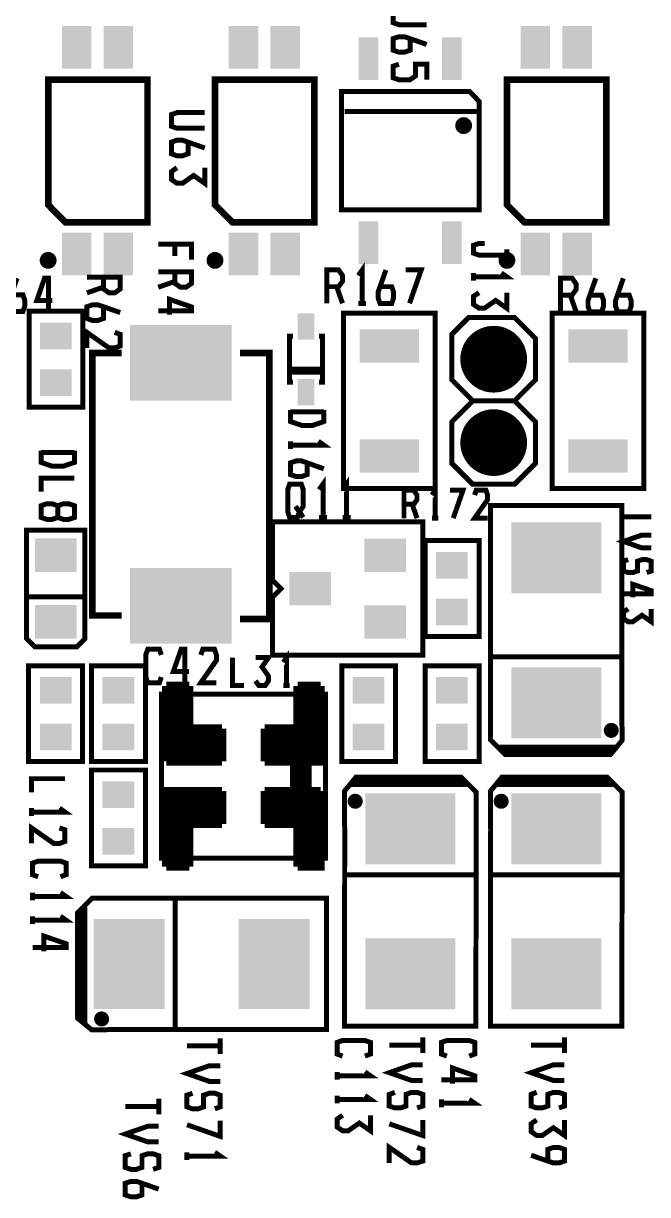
# Model space of a CAD drawing. Extents: x -8 to 204, y 99 to 321.
# Drawn here: x 98.55 to 117.56, y 246.85 to 282.52 of the extents above; entities that cross this region are included whole.
import ezdxf

# ---------------------------------------------------------------- set-up
doc = ezdxf.new("R2010")
doc.units = 0
doc.header["$MEASUREMENT"] = 0
doc.layers.get('0').update_dxf_attribs({"linetype": 'CONTINUOUS'})
doc.layers.add('22-301-0_SMT', color=8, linetype='CONTINUOUS')
doc.layers.add('22-301-0_SST', color=255, linetype='CONTINUOUS')

# ---------------------------------------------------------------- blocks, each defined once
blk = doc.blocks.new('ROUND_2')
at = {"const_width": 1.016}
blk.add_lwpolyline([(-0.508, 0, 1), (0.508, 0, 1)], format="xyb", close=True, dxfattribs=at)
blk = doc.blocks.new('RECTANGLE_4')
blk.add_solid([(0.63627, 0.51308), (0.63627, -0.51308), (-0.63627, 0.51308), (-0.63627, -0.51308)])
blk = doc.blocks.new('RECTANGLE_6')
blk.add_solid([(0.4826, 0.4064), (0.4826, -0.4064), (-0.4826, 0.4064), (-0.4826, -0.4064)])
blk = doc.blocks.new('RECTANGLE_10')
blk.add_solid([(0.9017, 0.508), (0.9017, -0.508), (-0.9017, 0.508), (-0.9017, -0.508)])
blk = doc.blocks.new('RECTANGLE_15')
blk.add_solid([(1.0795, 1.3716), (1.0795, -1.3716), (-1.0795, 1.3716), (-1.0795, -1.3716)])
blk = doc.blocks.new('RECTANGLE_18')
blk.add_solid([(0.25019, 0.40005), (0.25019, -0.40005), (-0.25019, 0.40005), (-0.25019, -0.40005)])
blk = doc.blocks.new('RECTANGLE_19')
blk.add_solid([(1.3716, 1.0795), (1.3716, -1.0795), (-1.3716, 1.0795), (-1.3716, -1.0795)])
blk = doc.blocks.new('RECTANGLE_25')
blk.add_solid([(1.5494, 1.14935), (1.5494, -1.14935), (-1.5494, 1.14935), (-1.5494, -1.14935)])
blk = doc.blocks.new('SQUARE_34')
blk.add_solid([(0.25019, 0.25019), (0.25019, -0.25019), (-0.25019, 0.25019), (-0.25019, -0.25019)])
blk = doc.blocks.new('RECTANGLE_39')
blk.add_solid([(0.635, 0.508), (0.635, -0.508), (-0.635, 0.508), (-0.635, -0.508)])
blk = doc.blocks.new('RECTANGLE_46')
blk.add_solid([(0.29972, 0.65024), (0.29972, -0.65024), (-0.29972, 0.65024), (-0.29972, -0.65024)])
blk = doc.blocks.new('RECTANGLE_47')
blk.add_solid([(0.44958, 0.65024), (0.44958, -0.65024), (-0.44958, 0.65024), (-0.44958, -0.65024)])

msp = doc.modelspace()

# ---------------------------------------------------------------- linework, layer by layer
at = {"layer": '22-301-0_SMT', "const_width": 0.254}
for points in [[(102.902, 262.341), (102.902, 260.04)], [(103.601, 262.341), (102.902, 262.341)], [(103.601, 262.199), (102.902, 262.199)], [(103.004, 262.341), (103.004, 260.04)], [(103.232, 262.341), (103.232, 260.04)], [(103.461, 262.341), (103.461, 260.04)], [(103.601, 262.341), (103.601, 261.041)], [(107.601, 262.341), (107.601, 260.04), (105.902, 260.04)], [(106.903, 262.341), (106.903, 261.041)], [(107.601, 262.341), (106.903, 262.341)], [(107.601, 262.199), (106.903, 262.199)], [(106.918, 262.341), (106.918, 260.04)], [(107.147, 262.341), (107.147, 260.04)], [(107.375, 262.341), (107.375, 260.04)], [(103.601, 261.97), (102.902, 261.97)], [(103.601, 261.742), (102.902, 261.742)], [(107.601, 261.97), (106.903, 261.97)], [(107.601, 261.742), (106.903, 261.742)], [(103.601, 261.513), (102.902, 261.513)], [(107.601, 261.513), (106.903, 261.513)], [(103.601, 261.285), (102.902, 261.285)], [(103.601, 261.056), (102.902, 261.056)], [(104.601, 261.041), (103.601, 261.041)], [(103.69, 261.041), (103.69, 260.04)], [(103.918, 261.041), (103.918, 260.04)], [(104.147, 261.041), (104.147, 260.04)], [(104.375, 261.041), (104.375, 260.04)], [(104.601, 261.041), (104.601, 260.04)], [(105.902, 261.041), (105.902, 260.04)], [(106.903, 261.041), (105.902, 261.041)], [(106.004, 261.041), (106.004, 260.04)], [(106.232, 261.041), (106.232, 260.04)], [(106.461, 261.041), (106.461, 260.04)], [(106.689, 261.041), (106.689, 260.04)], [(107.601, 261.285), (106.903, 261.285)], [(107.601, 261.056), (106.903, 261.056)], [(104.601, 260.827), (102.902, 260.827)], [(104.601, 260.599), (102.902, 260.599)], [(107.601, 260.827), (105.902, 260.827)], [(107.601, 260.599), (105.902, 260.599)], [(104.601, 260.37), (102.902, 260.37)], [(107.601, 260.37), (105.902, 260.37)], [(104.601, 260.142), (102.902, 260.142)], [(104.601, 260.04), (102.902, 260.04)], [(107.601, 260.142), (105.902, 260.142)], [(104.601, 259.141), (102.902, 259.141), (102.902, 256.84)], [(104.601, 258.999), (102.902, 258.999)], [(103.004, 259.141), (103.004, 256.84)], [(103.232, 259.141), (103.232, 256.84)], [(103.461, 259.141), (103.461, 256.84)], [(103.69, 259.141), (103.69, 258.14)], [(103.918, 259.141), (103.918, 258.14)], [(104.147, 259.141), (104.147, 258.14)], [(104.375, 259.141), (104.375, 258.14)], [(104.601, 259.141), (104.601, 258.14)], [(105.902, 259.141), (105.902, 258.14)], [(107.601, 259.141), (105.902, 259.141)], [(107.601, 258.999), (105.902, 258.999)], [(106.004, 259.141), (106.004, 258.14)], [(106.232, 259.141), (106.232, 258.14)], [(106.461, 259.141), (106.461, 258.14)], [(106.689, 259.141), (106.689, 258.14)], [(107.601, 259.141), (107.601, 256.84), (106.903, 256.84)], [(106.918, 259.141), (106.918, 256.84)], [(107.147, 259.141), (107.147, 256.84)], [(107.375, 259.141), (107.375, 256.84)], [(104.601, 258.77), (102.902, 258.77)], [(104.601, 258.541), (102.902, 258.541)], [(107.601, 258.77), (105.902, 258.77)], [(107.601, 258.541), (105.902, 258.541)], [(104.601, 258.313), (102.902, 258.313)], [(103.601, 258.14), (103.601, 256.84)], [(104.601, 258.14), (103.601, 258.14)], [(107.601, 258.313), (105.902, 258.313)], [(106.903, 258.14), (105.902, 258.14)], [(106.903, 258.14), (106.903, 256.84)], [(103.601, 258.084), (102.902, 258.084)], [(103.601, 257.856), (102.902, 257.856)], [(107.601, 258.084), (106.903, 258.084)], [(107.601, 257.856), (106.903, 257.856)], [(103.601, 257.627), (102.902, 257.627)], [(103.601, 257.398), (102.902, 257.398)], [(107.601, 257.627), (106.903, 257.627)], [(107.601, 257.398), (106.903, 257.398)], [(103.601, 257.17), (102.902, 257.17)], [(107.601, 257.17), (106.903, 257.17)], [(103.601, 256.941), (102.902, 256.941)], [(103.601, 256.84), (102.902, 256.84)], [(107.601, 256.941), (106.903, 256.941)]]:
    msp.add_lwpolyline(points, dxfattribs=at)
at = {"layer": '22-301-0_SST'}
for points, const_width in [([(110.832, 282.478), (109.986, 282.478), (109.816, 282.537), (109.816, 282.892), (109.986, 282.951), (110.832, 282.951)], 0.152), ([(110.324, 282.054), (110.324, 281.699), (110.154, 281.64), (109.986, 281.64), (109.816, 281.699), (109.816, 282.054), (109.986, 282.113), (110.154, 282.113), (110.832, 281.876)], 0.152), ([(109.986, 281.274), (109.816, 281.216), (109.816, 280.86), (109.986, 280.802), (110.324, 280.802), (110.494, 280.919), (110.494, 281.274), (110.832, 281.274), (110.832, 280.802)], 0.152), ([(99.308, 276.99), (99.308, 280.8), (102.331, 280.8), (102.331, 276.456), (99.841, 276.456), (99.308, 276.99)], 0.201), ([(104.388, 276.99), (104.388, 280.8), (107.411, 280.8), (107.411, 276.456), (104.921, 276.456), (104.388, 276.99)], 0.201), ([(113.278, 276.99), (113.278, 280.8), (116.301, 280.8), (116.301, 276.456), (113.811, 276.456), (113.278, 276.99)], 0.201), ([(112.234, 280.345), (112.133, 280.446), (108.234, 280.446), (108.234, 276.842), (112.43, 276.842), (112.43, 280.139), (112.234, 280.345)], 0.152), ([(104.073, 279.324), (103.227, 279.324), (103.057, 279.385), (103.057, 279.74), (103.227, 279.799), (104.073, 279.799)], 0.152), ([(108.333, 279.839), (112.43, 279.839)], 0.152), ([(111.879, 279.568), (111.879, 279.242)], 0.152), ([(112.016, 279.575), (112.016, 279.235)], 0.152), ([(112.127, 279.463), (111.787, 279.463)], 0.152), ([(112.12, 279.326), (111.795, 279.326)], 0.152), ([(103.565, 278.902), (103.565, 278.547), (103.395, 278.486), (103.227, 278.486), (103.057, 278.547), (103.057, 278.902), (103.227, 278.961), (103.395, 278.961), (104.073, 278.724)], 0.152), ([(103.227, 278.122), (103.057, 278.003), (103.057, 277.767), (103.227, 277.647), (103.395, 277.647), (103.735, 277.886), (104.073, 277.647), (104.073, 278.122)], 0.152), ([(102.658, 275.793), (103.674, 275.793), (103.674, 275.321)], 0.152), ([(103.166, 275.438), (103.166, 275.793)], 0.152), ([(112.595, 275.816), (112.425, 275.816), (112.254, 275.758), (112.254, 275.521), (112.425, 275.46), (113.27, 275.46)], 0.152), ([(113.27, 275.402), (113.27, 275.638)], 0.152), ([(99.476, 275.359), (99.135, 275.359)], 0.152), ([(99.227, 275.463), (99.227, 275.138)], 0.152), ([(99.364, 275.471), (99.364, 275.13)], 0.152), ([(104.556, 275.359), (104.215, 275.359)], 0.152), ([(104.307, 275.463), (104.307, 275.138)], 0.152), ([(104.444, 275.471), (104.444, 275.13)], 0.152), ([(113.446, 275.359), (113.105, 275.359)], 0.152), ([(113.197, 275.463), (113.197, 275.138)], 0.152), ([(113.334, 275.471), (113.334, 275.13)], 0.152), ([(99.468, 275.222), (99.143, 275.222)], 0.152), ([(103.166, 274.955), (103.166, 274.599), (103.337, 274.483), (103.504, 274.483), (103.674, 274.599), (103.674, 274.955), (102.658, 274.955)], 0.152), ([(104.548, 275.222), (104.223, 275.222)], 0.152), ([(107.794, 274.5), (108.15, 274.5), (108.269, 274.668), (108.269, 274.838), (108.15, 275.008), (107.794, 275.008), (107.794, 273.992)], 0.152), ([(108.869, 273.992), (108.869, 275.008), (108.752, 274.838)], 0.152), ([(109.412, 274.5), (109.768, 274.5), (109.826, 274.33), (109.826, 274.16), (109.768, 273.992), (109.412, 273.992), (109.351, 274.16), (109.351, 274.33), (109.59, 275.008)], 0.152), ([(110.309, 273.992), (110.664, 275.008), (110.189, 275.008)], 0.152), ([(112.254, 274.683), (112.254, 274.919)], 0.152), ([(112.254, 274.8), (113.27, 274.8), (113.103, 274.919)], 0.152), ([(113.438, 275.222), (113.113, 275.222)], 0.152), ([(98.18, 274.251), (98.536, 274.251), (98.594, 274.081), (98.594, 273.914), (98.536, 273.743), (98.18, 273.743), (98.122, 273.914), (98.122, 274.081), (98.358, 274.759)], 0.152), ([(99.433, 274.081), (98.96, 274.081), (99.196, 274.759), (99.316, 274.759), (99.316, 273.743)], 0.152), ([(100.992, 274.785), (100.992, 274.429), (101.16, 274.31), (101.33, 274.31), (101.5, 274.429), (101.5, 274.785), (100.484, 274.785)], 0.152), ([(103.166, 274.66), (102.658, 274.483)], 0.152), ([(114.906, 274.246), (115.262, 274.246), (115.381, 274.414), (115.381, 274.584), (115.262, 274.754), (114.906, 274.754), (114.906, 273.738)], 0.152), ([(115.803, 274.246), (116.158, 274.246), (116.219, 274.076), (116.219, 273.906), (116.158, 273.738), (115.803, 273.738), (115.744, 273.906), (115.744, 274.076), (115.981, 274.754)], 0.152), ([(116.641, 274.246), (116.997, 274.246), (117.058, 274.076), (117.058, 273.906), (116.997, 273.738), (116.641, 273.738), (116.583, 273.906), (116.583, 274.076), (116.819, 274.754)], 0.152), ([(100.992, 274.488), (100.484, 274.31)], 0.152), ([(108.091, 274.5), (108.269, 273.992)], 0.152), ([(112.425, 274.317), (112.254, 274.201), (112.254, 273.962), (112.425, 273.845), (112.595, 273.845), (112.933, 274.081), (113.27, 273.845), (113.27, 274.317)], 0.152), ([(115.203, 274.246), (115.381, 273.738)], 0.152), ([(100.992, 273.888), (100.992, 273.533), (100.822, 273.472), (100.652, 273.472), (100.484, 273.533), (100.484, 273.888), (100.652, 273.947), (100.822, 273.947), (101.5, 273.71)], 0.152), ([(102.996, 273.644), (102.996, 274.117), (103.674, 273.881), (103.674, 273.761), (102.658, 273.761)], 0.152), ([(108.988, 273.992), (108.752, 273.992)], 0.152), ([(100.362, 270.83), (100.362, 273.751), (98.724, 273.751), (98.724, 270.83), (100.362, 270.83)], 0.152), ([(111.094, 268.354), (108.3, 268.354), (108.3, 273.688), (111.094, 273.688), (111.094, 268.354)], 0.152), ([(113.507, 273.561), (114.142, 272.926), (114.142, 271.656), (113.507, 271.021), (112.237, 271.021), (111.602, 271.656), (111.602, 273.053), (112.11, 273.561), (113.507, 273.561)], 0.152), ([(117.444, 268.354), (114.65, 268.354), (114.65, 273.688), (117.444, 273.688), (117.444, 268.354)], 0.152), ([(100.484, 272.633), (100.484, 273.108), (101.16, 272.633), (101.33, 272.633), (101.5, 272.694), (101.5, 273.05), (101.33, 273.108)], 0.152), ([(106.758, 272.989), (106.656, 272.989), (106.656, 271.592), (106.758, 271.592)], 0.152), ([(107.555, 271.592), (107.657, 271.592), (107.657, 272.989), (107.555, 272.989)], 0.152), ([(101.548, 264.485), (100.649, 264.485), (100.649, 272.476), (101.548, 272.476)], 0.201), ([(105.145, 272.476), (106.044, 272.476), (106.044, 264.383), (105.145, 264.383)], 0.201), ([(106.656, 271.892), (106.656, 271.991), (107.657, 271.991), (107.657, 271.892), (106.656, 271.892)], 0.152), ([(113.507, 271.021), (114.142, 270.386), (114.142, 269.116), (113.507, 268.481), (112.237, 268.481), (111.602, 269.116), (111.602, 270.386), (112.237, 271.021), (113.507, 271.021)], 0.152), ([(106.684, 270.749), (106.684, 270.393), (107.025, 270.276), (107.362, 270.276), (107.7, 270.393), (107.7, 270.749)], 0.152), ([(106.684, 270.69), (107.7, 270.69)], 0.152), ([(106.684, 269.555), (106.684, 269.794)], 0.152), ([(106.684, 269.674), (107.7, 269.674), (107.533, 269.794)], 0.152), ([(99.09, 269.504), (99.09, 269.149), (99.427, 269.032), (99.768, 269.032), (100.106, 269.149), (100.106, 269.504)], 0.152), ([(99.09, 269.446), (100.106, 269.446)], 0.152), ([(107.192, 269.133), (107.192, 268.778), (107.025, 268.717), (106.854, 268.717), (106.684, 268.778), (106.684, 269.133), (106.854, 269.192), (107.025, 269.192), (107.7, 268.955)], 0.152), ([(99.09, 268.252), (99.09, 268.666), (100.106, 268.666)], 0.152), ([(106.6, 267.642), (106.659, 267.472), (106.895, 267.472), (106.956, 267.642), (107.073, 267.812), (107.073, 268.32), (107.014, 268.488), (106.659, 268.488), (106.6, 268.32), (106.6, 267.642)], 0.152), ([(107.675, 267.472), (107.675, 268.488), (107.555, 268.32)], 0.152), ([(108.394, 267.472), (108.394, 268.488), (108.277, 268.32)], 0.152), ([(110.141, 267.873), (110.438, 267.873), (110.537, 268.013), (110.537, 268.155), (110.438, 268.298), (110.141, 268.298), (110.141, 267.449)], 0.152), ([(111.089, 267.449), (111.089, 268.298), (110.99, 268.155)], 0.152), ([(111.64, 267.449), (111.937, 268.298), (111.541, 268.298)], 0.152), ([(112.686, 267.449), (112.29, 267.449), (112.686, 268.013), (112.686, 268.155), (112.638, 268.298), (112.341, 268.298), (112.29, 268.155)], 0.152), ([(99.598, 267.472), (99.768, 267.414), (99.935, 267.414), (100.106, 267.472), (100.106, 267.828), (99.935, 267.889), (99.768, 267.889), (99.598, 267.828), (99.598, 267.472), (99.427, 267.414), (99.26, 267.414), (99.09, 267.472), (99.09, 267.828), (99.26, 267.889), (99.427, 267.889), (99.598, 267.828)], 0.152), ([(106.837, 267.812), (107.073, 267.472)], 0.152), ([(110.39, 267.873), (110.537, 267.449)], 0.152), ([(116.773, 261.841), (116.776, 266.195), (116.776, 267.833), (112.778, 267.833), (112.77, 260.708), (113.227, 260.251), (116.428, 260.251), (116.783, 260.683), (116.773, 261.841)], 0.152), ([(107.794, 267.472), (107.555, 267.472)], 0.152), ([(108.513, 267.472), (108.277, 267.472)], 0.152), ([(111.188, 267.449), (110.99, 267.449)], 0.152), ([(116.824, 267.49), (117.672, 267.49)], 0.152), ([(100.172, 263.528), (98.902, 263.528), (98.648, 263.782), (98.648, 267.084), (100.426, 267.084), (100.426, 263.782), (100.172, 263.528)], 0.152), ([(110.713, 263.274), (110.713, 267.338), (106.141, 267.338), (106.141, 265.56), (106.395, 265.306), (106.141, 265.052), (106.141, 263.274), (110.713, 263.274)], 0.152), ([(112.427, 263.845), (112.427, 266.766), (110.789, 266.766), (110.789, 263.845), (112.427, 263.845)], 0.152), ([(117.672, 266.542), (117.388, 266.542), (116.824, 266.741), (117.388, 266.936), (117.672, 266.936)], 0.152), ([(117.53, 265.793), (117.672, 265.841), (117.672, 266.139), (117.53, 266.187), (117.388, 266.187), (117.248, 266.139), (117.248, 265.841), (117.106, 265.793), (116.966, 265.793), (116.824, 265.841), (116.824, 266.139), (116.966, 266.187)], 0.152), ([(117.106, 265.044), (117.106, 265.438), (117.672, 265.242), (117.672, 265.143), (116.824, 265.143)], 0.152), ([(100.426, 265.052), (98.648, 265.052)], 0.152), ([(116.966, 264.688), (116.824, 264.589), (116.824, 264.394), (116.966, 264.295), (117.106, 264.295), (117.388, 264.493), (117.672, 264.295), (117.672, 264.688)], 0.152), ([(102.752, 262.611), (102.694, 262.44), (102.338, 262.44), (102.277, 262.611), (102.277, 263.286), (102.338, 263.456), (102.694, 263.456), (102.752, 263.286)], 0.152), ([(103.591, 262.778), (103.116, 262.778), (103.354, 263.456), (103.471, 263.456), (103.471, 262.44)], 0.152), ([(104.429, 262.44), (103.954, 262.44), (104.429, 263.119), (104.429, 263.286), (104.37, 263.456), (104.015, 263.456), (103.954, 263.286)], 0.152), ([(105.264, 262.357), (104.919, 262.357), (104.919, 263.202)], 0.152), ([(105.62, 262.496), (105.719, 262.357), (105.915, 262.357), (106.014, 262.496), (106.014, 262.639), (105.818, 262.92), (106.014, 263.202), (105.62, 263.202)], 0.152), ([(106.567, 262.357), (106.567, 263.202), (106.468, 263.063)], 0.152), ([(116.732, 263.223), (112.795, 263.223)], 0.152), ([(98.711, 262.956), (98.711, 260.035), (100.349, 260.035), (100.349, 262.956), (98.711, 262.956)], 0.152), ([(102.267, 260.035), (102.267, 262.956), (100.629, 262.956), (100.629, 260.035), (102.267, 260.035)], 0.152), ([(109.887, 260.035), (109.887, 262.956), (108.249, 262.956), (108.249, 260.035), (109.887, 260.035)], 0.152), ([(112.427, 260.035), (112.427, 262.956), (110.789, 262.956), (110.789, 260.035), (112.427, 260.035)], 0.152), ([(107.751, 262.09), (102.752, 262.09), (102.752, 257.091), (107.751, 257.091), (107.751, 262.09)], 0.152), ([(106.664, 262.357), (106.468, 262.357)], 0.152), ([(107.251, 261.089), (106.75, 261.089), (106.75, 258.089)], 0.152), ([(107.251, 261.071), (106.75, 261.071)], 0.152), ([(106.852, 261.089), (106.852, 258.089)], 0.152), ([(106.989, 261.089), (106.989, 258.089)], 0.152), ([(107.126, 261.089), (107.126, 258.089)], 0.152), ([(107.251, 261.089), (107.251, 258.089)], 0.152), ([(116.578, 261.074), (116.326, 261.074)], 0.152), ([(116.402, 261.13), (116.402, 260.843)], 0.152), ([(116.539, 261.112), (116.539, 260.861)], 0.152), ([(107.251, 260.934), (106.75, 260.934)], 0.152), ([(107.251, 260.797), (106.75, 260.797)], 0.152), ([(107.251, 260.66), (106.75, 260.66)], 0.152), ([(116.595, 260.937), (116.308, 260.937)], 0.152), ([(107.251, 260.523), (106.75, 260.523)], 0.152), ([(107.251, 260.386), (106.75, 260.386)], 0.152), ([(116.555, 260.48), (113.049, 260.48), (113.227, 260.302)], 0.152), ([(116.512, 260.403), (113.126, 260.403)], 0.152), ([(113.151, 260.48), (113.151, 260.378)], 0.152), ([(116.428, 260.302), (113.227, 260.302)], 0.152), ([(113.288, 260.48), (113.288, 260.302)], 0.152), ([(113.425, 260.48), (113.425, 260.302)], 0.152), ([(113.563, 260.48), (113.563, 260.302)], 0.152), ([(113.7, 260.48), (113.7, 260.302)], 0.152), ([(113.837, 260.48), (113.837, 260.302)], 0.152), ([(113.974, 260.48), (113.974, 260.302)], 0.152), ([(114.111, 260.48), (114.111, 260.302)], 0.152), ([(114.248, 260.48), (114.248, 260.302)], 0.152), ([(114.386, 260.48), (114.386, 260.302)], 0.152), ([(114.523, 260.48), (114.523, 260.302)], 0.152), ([(114.66, 260.48), (114.66, 260.302)], 0.152), ([(114.797, 260.48), (114.797, 260.302)], 0.152), ([(114.934, 260.48), (114.934, 260.302)], 0.152), ([(115.071, 260.48), (115.071, 260.302)], 0.152), ([(115.208, 260.48), (115.208, 260.302)], 0.152), ([(115.346, 260.48), (115.346, 260.302)], 0.152), ([(115.483, 260.48), (115.483, 260.302)], 0.152), ([(115.62, 260.48), (115.62, 260.302)], 0.152), ([(115.757, 260.48), (115.757, 260.302)], 0.152), ([(115.894, 260.48), (115.894, 260.302)], 0.152), ([(116.031, 260.48), (116.031, 260.302)], 0.152), ([(116.169, 260.48), (116.169, 260.302)], 0.152), ([(116.306, 260.48), (116.306, 260.302)], 0.152), ([(116.555, 260.454), (116.428, 260.302)], 0.152), ([(116.443, 260.48), (116.443, 260.319)], 0.152), ([(116.631, 260.505), (116.555, 260.454)], 0.152), ([(116.555, 260.48), (116.58, 260.454)], 0.152), ([(116.682, 260.556), (116.58, 260.454)], 0.152), ([(116.682, 260.556), (116.631, 260.505)], 0.152), ([(107.251, 260.248), (106.75, 260.248)], 0.152), ([(107.251, 260.111), (106.75, 260.111)], 0.152), ([(107.251, 259.974), (106.75, 259.974)], 0.152), ([(102.267, 256.86), (102.267, 259.781), (100.629, 259.781), (100.629, 256.86), (102.267, 256.86)], 0.152), ([(107.251, 259.837), (106.75, 259.837)], 0.152), ([(107.251, 259.7), (106.75, 259.7)], 0.152), ([(98.8, 259.103), (98.8, 259.517), (99.816, 259.517)], 0.152), ([(107.251, 259.563), (106.75, 259.563)], 0.152), ([(107.251, 259.425), (106.75, 259.425)], 0.152), ([(107.251, 259.288), (106.75, 259.288)], 0.152), ([(108.335, 257.975), (108.333, 253.622), (108.333, 251.983), (112.331, 251.983), (112.338, 259.108), (111.881, 259.565), (108.681, 259.565), (108.325, 259.133), (108.335, 257.975)], 0.152), ([(111.881, 259.514), (108.681, 259.514), (108.554, 259.362), (108.477, 259.311), (108.427, 259.26)], 0.152), ([(108.528, 259.362), (108.427, 259.26)], 0.152), ([(108.528, 259.362), (108.554, 259.337)], 0.152), ([(112.033, 259.362), (108.554, 259.362)], 0.152), ([(112.059, 259.337), (108.554, 259.337)], 0.152), ([(108.665, 259.497), (108.665, 259.337)], 0.152), ([(111.896, 259.499), (108.668, 259.499)], 0.152), ([(108.803, 259.514), (108.803, 259.337)], 0.152), ([(108.94, 259.514), (108.94, 259.337)], 0.152), ([(109.077, 259.514), (109.077, 259.337)], 0.152), ([(109.214, 259.514), (109.214, 259.337)], 0.152), ([(109.351, 259.514), (109.351, 259.337)], 0.152), ([(109.488, 259.514), (109.488, 259.337)], 0.152), ([(109.626, 259.514), (109.626, 259.337)], 0.152), ([(109.763, 259.514), (109.763, 259.337)], 0.152), ([(109.9, 259.514), (109.9, 259.337)], 0.152), ([(110.037, 259.514), (110.037, 259.337)], 0.152), ([(110.174, 259.514), (110.174, 259.337)], 0.152), ([(110.311, 259.514), (110.311, 259.337)], 0.152), ([(110.449, 259.514), (110.449, 259.337)], 0.152), ([(110.586, 259.514), (110.586, 259.337)], 0.152), ([(110.723, 259.514), (110.723, 259.337)], 0.152), ([(110.86, 259.514), (110.86, 259.337)], 0.152), ([(110.997, 259.514), (110.997, 259.337)], 0.152), ([(111.134, 259.514), (111.134, 259.337)], 0.152), ([(111.271, 259.514), (111.271, 259.337)], 0.152), ([(111.409, 259.514), (111.409, 259.337)], 0.152), ([(111.546, 259.514), (111.546, 259.337)], 0.152), ([(111.683, 259.514), (111.683, 259.337)], 0.152), ([(111.82, 259.514), (111.82, 259.337)], 0.152), ([(111.881, 259.514), (112.059, 259.337)], 0.152), ([(111.957, 259.438), (111.957, 259.337)], 0.152), ([(112.78, 257.975), (112.778, 253.622), (112.778, 251.983), (116.776, 251.983), (116.783, 259.108), (116.326, 259.565), (113.126, 259.565), (112.77, 259.133), (112.78, 257.975)], 0.152), ([(116.326, 259.514), (113.126, 259.514), (112.999, 259.362), (112.922, 259.311), (112.872, 259.26)], 0.152), ([(112.973, 259.362), (112.872, 259.26)], 0.152), ([(112.973, 259.362), (112.999, 259.337)], 0.152), ([(116.478, 259.362), (112.999, 259.362)], 0.152), ([(116.504, 259.337), (112.999, 259.337)], 0.152), ([(113.11, 259.497), (113.11, 259.337)], 0.152), ([(116.341, 259.499), (113.113, 259.499)], 0.152), ([(113.248, 259.514), (113.248, 259.337)], 0.152), ([(113.385, 259.514), (113.385, 259.337)], 0.152), ([(113.522, 259.514), (113.522, 259.337)], 0.152), ([(113.659, 259.514), (113.659, 259.337)], 0.152), ([(113.796, 259.514), (113.796, 259.337)], 0.152), ([(113.933, 259.514), (113.933, 259.337)], 0.152), ([(114.071, 259.514), (114.071, 259.337)], 0.152), ([(114.208, 259.514), (114.208, 259.337)], 0.152), ([(114.345, 259.514), (114.345, 259.337)], 0.152), ([(114.482, 259.514), (114.482, 259.337)], 0.152), ([(114.619, 259.514), (114.619, 259.337)], 0.152), ([(114.756, 259.514), (114.756, 259.337)], 0.152), ([(114.894, 259.514), (114.894, 259.337)], 0.152), ([(115.031, 259.514), (115.031, 259.337)], 0.152), ([(115.168, 259.514), (115.168, 259.337)], 0.152), ([(115.305, 259.514), (115.305, 259.337)], 0.152), ([(115.442, 259.514), (115.442, 259.337)], 0.152), ([(115.579, 259.514), (115.579, 259.337)], 0.152), ([(115.716, 259.514), (115.716, 259.337)], 0.152), ([(115.854, 259.514), (115.854, 259.337)], 0.152), ([(115.991, 259.514), (115.991, 259.337)], 0.152), ([(116.128, 259.514), (116.128, 259.337)], 0.152), ([(116.265, 259.514), (116.265, 259.337)], 0.152), ([(116.326, 259.514), (116.504, 259.337)], 0.152), ([(116.402, 259.438), (116.402, 259.337)], 0.152), ([(107.251, 259.151), (106.75, 259.151)], 0.152), ([(107.251, 259.014), (106.75, 259.014)], 0.152), ([(107.251, 258.877), (106.75, 258.877)], 0.152), ([(108.78, 258.915), (108.528, 258.915)], 0.152), ([(108.604, 258.971), (108.604, 258.684)], 0.152), ([(108.742, 258.953), (108.742, 258.702)], 0.152), ([(113.225, 258.915), (112.973, 258.915)], 0.152), ([(113.049, 258.971), (113.049, 258.684)], 0.152), ([(113.187, 258.953), (113.187, 258.702)], 0.152), ([(98.8, 258.381), (98.8, 258.62)], 0.152), ([(98.8, 258.501), (99.816, 258.501), (99.648, 258.62)], 0.152), ([(107.251, 258.74), (106.75, 258.74)], 0.152), ([(107.251, 258.602), (106.75, 258.602)], 0.152), ([(108.798, 258.778), (108.511, 258.778)], 0.152), ([(113.243, 258.778), (112.956, 258.778)], 0.152), ([(107.251, 258.465), (106.75, 258.465)], 0.152), ([(107.251, 258.328), (106.75, 258.328)], 0.152), ([(107.251, 258.191), (106.75, 258.191)], 0.152), ([(98.8, 257.543), (98.8, 258.018), (99.478, 257.543), (99.648, 257.543), (99.816, 257.604), (99.816, 257.96), (99.648, 258.018)], 0.152), ([(107.251, 258.089), (106.75, 258.089)], 0.152), ([(99.001, 256.53), (98.833, 256.591), (98.833, 256.946), (99.001, 257.005), (99.679, 257.005), (99.849, 256.946), (99.849, 256.591), (99.679, 256.53)], 0.152), ([(108.376, 256.593), (112.313, 256.593)], 0.152), ([(112.821, 256.593), (116.758, 256.593)], 0.152), ([(98.833, 255.811), (98.833, 256.047)], 0.152), ([(98.833, 255.93), (99.849, 255.93), (99.679, 256.047)], 0.152), ([(101.787, 251.879), (106.141, 251.877), (107.779, 251.877), (107.779, 255.874), (100.654, 255.882), (100.197, 255.425), (100.197, 252.225), (100.629, 251.869), (101.787, 251.879)], 0.152), ([(103.169, 251.92), (103.169, 255.857)], 0.152), ([(98.833, 255.092), (98.833, 255.328)], 0.152), ([(98.833, 255.209), (99.849, 255.209), (99.679, 255.328)], 0.152), ([(100.426, 255.603), (100.248, 255.425)], 0.152), ([(100.248, 255.425), (100.248, 252.225), (100.4, 252.098), (100.451, 252.021), (100.502, 251.971)], 0.152), ([(100.426, 255.364), (100.248, 255.364)], 0.152), ([(100.426, 255.501), (100.324, 255.501)], 0.152), ([(100.349, 255.527), (100.349, 252.141)], 0.152), ([(100.426, 255.603), (100.426, 252.098)], 0.152), ([(100.426, 255.227), (100.248, 255.227)], 0.152), ([(100.426, 255.09), (100.248, 255.09)], 0.152), ([(100.426, 254.952), (100.248, 254.952)], 0.152), ([(99.171, 254.254), (99.171, 254.726), (99.849, 254.49), (99.849, 254.371), (98.833, 254.371)], 0.152), ([(100.426, 254.815), (100.248, 254.815)], 0.152), ([(100.426, 254.678), (100.248, 254.678)], 0.152), ([(100.426, 254.541), (100.248, 254.541)], 0.152), ([(100.426, 254.404), (100.248, 254.404)], 0.152), ([(100.426, 254.267), (100.248, 254.267)], 0.152), ([(100.426, 254.13), (100.248, 254.13)], 0.152), ([(100.426, 253.992), (100.248, 253.992)], 0.152), ([(100.426, 253.855), (100.248, 253.855)], 0.152), ([(100.426, 253.718), (100.248, 253.718)], 0.152), ([(100.426, 253.581), (100.248, 253.581)], 0.152), ([(100.426, 253.444), (100.248, 253.444)], 0.152), ([(100.426, 253.307), (100.248, 253.307)], 0.152), ([(100.426, 253.169), (100.248, 253.169)], 0.152), ([(100.426, 253.032), (100.248, 253.032)], 0.152), ([(100.426, 252.895), (100.248, 252.895)], 0.152), ([(100.426, 252.758), (100.248, 252.758)], 0.152), ([(100.426, 252.621), (100.248, 252.621)], 0.152), ([(100.426, 252.484), (100.248, 252.484)], 0.152), ([(100.426, 252.346), (100.248, 252.346)], 0.152), ([(100.426, 252.209), (100.266, 252.209)], 0.152), ([(100.426, 252.098), (100.4, 252.072)], 0.152), ([(101.076, 252.148), (100.789, 252.148)], 0.152), ([(101.058, 252.285), (100.807, 252.285)], 0.152), ([(100.883, 252.341), (100.883, 252.054)], 0.152), ([(101.02, 252.324), (101.02, 252.072)], 0.152), ([(100.4, 252.072), (100.502, 251.971)], 0.152), ([(103.532, 251.376), (104.548, 251.376)], 0.152), ([(104.548, 251.137), (104.548, 251.612)], 0.152), ([(108.272, 251.069), (108.104, 251.13), (108.104, 251.485), (108.272, 251.544), (108.95, 251.544), (109.12, 251.485), (109.12, 251.13), (108.95, 251.069)], 0.152), ([(109.694, 251.402), (110.71, 251.402)], 0.152), ([(110.71, 251.165), (110.71, 251.64)], 0.152), ([(111.447, 251.069), (111.279, 251.13), (111.279, 251.485), (111.447, 251.544), (112.125, 251.544), (112.295, 251.485), (112.295, 251.13), (112.125, 251.069)], 0.152), ([(114.012, 251.402), (115.028, 251.402)], 0.152), ([(115.028, 251.165), (115.028, 251.64)], 0.152), ([(104.548, 250.299), (104.21, 250.299), (103.532, 250.538), (104.21, 250.774), (104.548, 250.774)], 0.152), ([(110.71, 250.327), (110.372, 250.327), (109.694, 250.563), (110.372, 250.802), (110.71, 250.802)], 0.152), ([(111.617, 250.231), (111.617, 250.706), (112.295, 250.469), (112.295, 250.35), (111.279, 250.35)], 0.152), ([(115.028, 250.327), (114.69, 250.327), (114.012, 250.563), (114.69, 250.802), (115.028, 250.802)], 0.152), ([(108.104, 250.35), (108.104, 250.586)], 0.152), ([(108.104, 250.469), (109.12, 250.469), (108.95, 250.586)], 0.152), ([(110.54, 249.489), (110.71, 249.547), (110.71, 249.903), (110.54, 249.964), (110.372, 249.964), (110.202, 249.903), (110.202, 249.547), (110.032, 249.489), (109.864, 249.489), (109.694, 249.547), (109.694, 249.903), (109.864, 249.964)], 0.152), ([(114.858, 249.489), (115.028, 249.547), (115.028, 249.903), (114.858, 249.964), (114.69, 249.964), (114.52, 249.903), (114.52, 249.547), (114.35, 249.489), (114.182, 249.489), (114.012, 249.547), (114.012, 249.903), (114.182, 249.964)], 0.152), ([(102.671, 249.296), (102.671, 249.768)], 0.152), ([(104.38, 249.461), (104.548, 249.522), (104.548, 249.878), (104.38, 249.936), (104.21, 249.936), (104.04, 249.878), (104.04, 249.522), (103.872, 249.461), (103.702, 249.461), (103.532, 249.522), (103.532, 249.878), (103.702, 249.936)], 0.152), ([(108.104, 249.631), (108.104, 249.867)], 0.152), ([(108.104, 249.748), (109.12, 249.748), (108.95, 249.867)], 0.152), ([(111.279, 249.512), (111.279, 249.748)], 0.152), ([(111.279, 249.631), (112.295, 249.631), (112.125, 249.748)], 0.152), ([(101.655, 249.532), (102.671, 249.532)], 0.152), ([(108.272, 249.265), (108.104, 249.149), (108.104, 248.91), (108.272, 248.793), (108.442, 248.793), (108.78, 249.029), (109.12, 248.793), (109.12, 249.265)], 0.152), ([(102.671, 248.458), (102.333, 248.458), (101.655, 248.694), (102.333, 248.93), (102.671, 248.93)], 0.152), ([(103.532, 248.978), (104.548, 248.623), (104.548, 249.098)], 0.152), ([(109.694, 249.006), (110.71, 248.651), (110.71, 249.126)], 0.152), ([(114.182, 249.126), (114.012, 249.006), (114.012, 248.77), (114.182, 248.651), (114.35, 248.651), (114.69, 248.887), (115.028, 248.651), (115.028, 249.126)], 0.152), ([(109.694, 247.813), (109.694, 248.288), (110.372, 247.813), (110.54, 247.813), (110.71, 247.871), (110.71, 248.227), (110.54, 248.288)], 0.152), ([(114.52, 247.871), (114.52, 248.227), (114.69, 248.288), (114.858, 248.288), (115.028, 248.227), (115.028, 247.871), (114.858, 247.813), (114.69, 247.813), (114.012, 248.049)], 0.152), ([(102.501, 247.619), (102.671, 247.678), (102.671, 248.034), (102.501, 248.092), (102.333, 248.092), (102.163, 248.034), (102.163, 247.678), (101.993, 247.619), (101.825, 247.619), (101.655, 247.678), (101.655, 248.034), (101.825, 248.092)], 0.152), ([(103.532, 247.904), (103.532, 248.14)], 0.152), ([(103.532, 248.023), (104.548, 248.023), (104.38, 248.14)], 0.152), ([(102.163, 247.195), (102.163, 246.84), (101.993, 246.781), (101.825, 246.781), (101.655, 246.84), (101.655, 247.195), (101.825, 247.254), (101.993, 247.254), (102.671, 247.018)], 0.152)]:
    msp.add_lwpolyline(points, dxfattribs=dict(at, const_width=const_width))
at = {"layer": '22-301-0_SST', "const_width": 0.152}
for points in [[(111.957, 279.585, 0.414214), (111.777, 279.405)], [(112.138, 279.405, 0.414214), (111.957, 279.585)], [(111.777, 279.405, 0.414214), (111.957, 279.225)], [(111.957, 279.225, 0.414214), (112.138, 279.405)], [(99.306, 275.481, 0.414214), (99.125, 275.3)], [(99.125, 275.3, 0.414214), (99.306, 275.12)], [(99.486, 275.3, 0.414214), (99.306, 275.481)], [(99.306, 275.12, 0.414214), (99.486, 275.3)], [(104.386, 275.481, 0.414214), (104.205, 275.3)], [(104.205, 275.3, 0.414214), (104.386, 275.12)], [(104.566, 275.3, 0.414214), (104.386, 275.481)], [(104.386, 275.12, 0.414214), (104.566, 275.3)], [(113.276, 275.481, 0.414214), (113.095, 275.3)], [(113.095, 275.3, 0.414214), (113.276, 275.12)], [(113.456, 275.3, 0.414214), (113.276, 275.481)], [(113.276, 275.12, 0.414214), (113.456, 275.3)], [(116.453, 261.14, 0.414214), (116.301, 260.988)], [(116.605, 260.988, 0.414214), (116.453, 261.14)], [(116.301, 260.988, 0.414214), (116.453, 260.835)], [(116.453, 260.835, 0.414214), (116.605, 260.988)], [(108.655, 258.981, 0.414214), (108.503, 258.829)], [(108.808, 258.829, 0.414214), (108.655, 258.981)], [(113.1, 258.981, 0.414214), (112.948, 258.829)], [(113.253, 258.829, 0.414214), (113.1, 258.981)], [(108.503, 258.829, 0.414214), (108.655, 258.676)], [(108.655, 258.676, 0.414214), (108.808, 258.829)], [(112.948, 258.829, 0.414214), (113.1, 258.676)], [(113.1, 258.676, 0.414214), (113.253, 258.829)], [(100.934, 252.352, 0.414214), (100.781, 252.199)], [(100.781, 252.199, 0.414214), (100.934, 252.047)], [(101.086, 252.199, 0.414214), (100.934, 252.352)], [(100.934, 252.047, 0.414214), (101.086, 252.199)]]:
    msp.add_lwpolyline(points, format="xyb", dxfattribs=at)

# ---------------------------------------------------------------- block references
at = {"layer": '22-301-0_SMT'}
for name, p in [('RECTANGLE_47', (100.172, 281.79)), ('RECTANGLE_47', (101.442, 281.79)), ('RECTANGLE_47', (105.252, 281.79)), ('RECTANGLE_47', (106.522, 281.79)), ('RECTANGLE_47', (114.142, 281.79)), ('RECTANGLE_47', (115.412, 281.79)), ('RECTANGLE_46', (109.062, 281.44)), ('RECTANGLE_46', (111.602, 281.44)), ('RECTANGLE_46', (109.062, 275.841)), ('RECTANGLE_46', (111.602, 275.841)), ('RECTANGLE_47', (100.172, 275.491)), ('RECTANGLE_47', (101.442, 275.491)), ('RECTANGLE_47', (105.252, 275.491)), ('RECTANGLE_47', (106.522, 275.491)), ('RECTANGLE_47', (114.142, 275.491)), ('RECTANGLE_47', (115.412, 275.491)), ('RECTANGLE_18', (107.157, 273.291)), ('RECTANGLE_6', (99.537, 273.002)), ('RECTANGLE_25', (103.347, 272.181)), ('RECTANGLE_10', (109.697, 272.697)), ('ROUND_2', (112.872, 272.291)), ('RECTANGLE_10', (116.047, 272.697)), ('RECTANGLE_6', (99.537, 271.579)), ('RECTANGLE_18', (107.157, 271.29)), ('ROUND_2', (112.872, 269.751)), ('RECTANGLE_10', (109.697, 269.344)), ('RECTANGLE_10', (116.047, 269.344)), ('RECTANGLE_19', (114.777, 266.245)), ('RECTANGLE_4', (99.537, 266.322)), ('RECTANGLE_39', (109.57, 266.322)), ('RECTANGLE_6', (111.602, 266.017)), ('RECTANGLE_25', (103.347, 264.78)), ('RECTANGLE_39', (107.284, 265.306)), ('RECTANGLE_6', (111.602, 264.594)), ('RECTANGLE_4', (99.537, 264.29)), ('RECTANGLE_39', (109.57, 264.29)), ('RECTANGLE_19', (114.777, 261.826)), ('RECTANGLE_6', (99.537, 262.207)), ('RECTANGLE_6', (101.442, 262.207)), ('RECTANGLE_6', (109.062, 262.207)), ('RECTANGLE_6', (111.602, 262.207)), ('RECTANGLE_6', (99.537, 260.784)), ('RECTANGLE_6', (101.442, 260.784)), ('RECTANGLE_6', (109.062, 260.784)), ('RECTANGLE_6', (111.602, 260.784)), ('SQUARE_34', (103.253, 260.54)), ('SQUARE_34', (107.251, 260.54)), ('RECTANGLE_6', (101.442, 259.032)), ('RECTANGLE_19', (110.332, 257.99)), ('RECTANGLE_19', (114.777, 257.99)), ('SQUARE_34', (103.253, 258.641)), ('SQUARE_34', (107.251, 258.641)), ('RECTANGLE_6', (101.442, 257.609)), ('RECTANGLE_15', (101.772, 253.876)), ('RECTANGLE_15', (106.191, 253.876)), ('RECTANGLE_19', (110.332, 253.571)), ('RECTANGLE_19', (114.777, 253.571))]:
    msp.add_blockref(name, p, dxfattribs=at)

doc.saveas('drawing.dxf')
